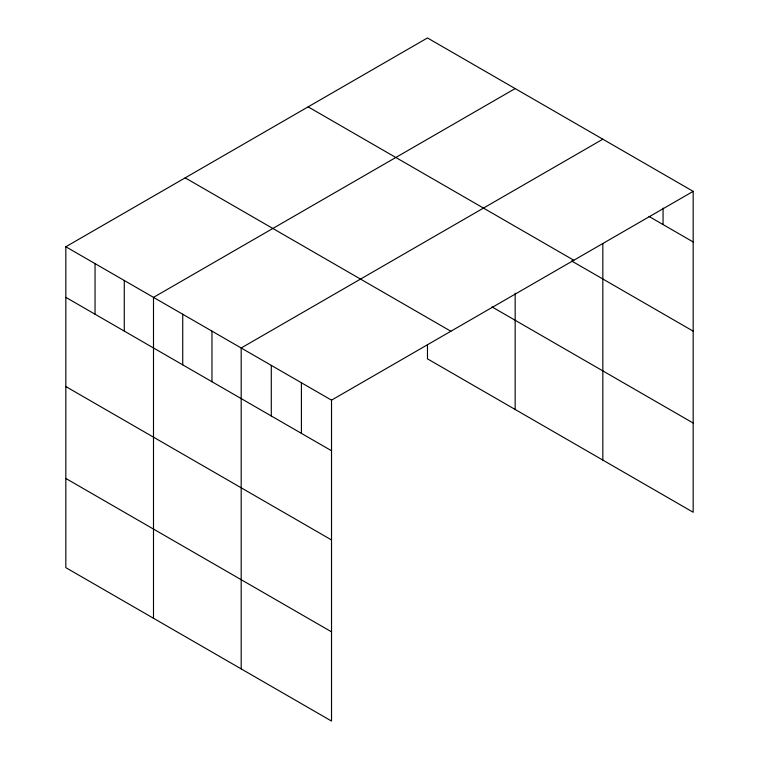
<?xml version="1.0" encoding="UTF-8"?>
<svg xmlns="http://www.w3.org/2000/svg" width="759" height="759" viewBox="0 0 759 759"><rect width="100%" height="100%" fill="white"/><g stroke="black" fill="none" stroke-linecap="round" stroke-linejoin="round"><path stroke-width="1.14" d="M65.824 246.751L331.522 400.154L331.522 721.05L65.824 567.647L65.824 246.751L427.478 37.95L693.176 191.353L693.176 512.249L427.478 358.846L427.478 344.766M515.162 88.575L153.498 297.376L153.498 618.272M602.836 139.191L241.182 347.992L241.182 668.897M331.522 400.154L693.176 191.353M649.011 216.448L693.176 241.95M308.135 106.858L573.832 260.252M571.593 260.954L693.176 331.152M491.984 306.892L693.176 423.048M185.168 177.843L450.865 331.247M65.824 297.348L331.522 450.751M65.824 386.549L331.522 539.953M65.824 478.455L331.522 631.849M663.062 208.089L663.062 224.56M602.836 243.781L602.836 460.096M515.162 293.173L515.162 409.471M301.408 382.764L301.408 433.361M271.295 365.383L271.295 415.979M211.96 331.123L211.96 381.72M182.729 314.245L182.729 364.842M124.277 280.498L124.277 331.095M95.046 263.629L95.046 314.226"/></g></svg>
